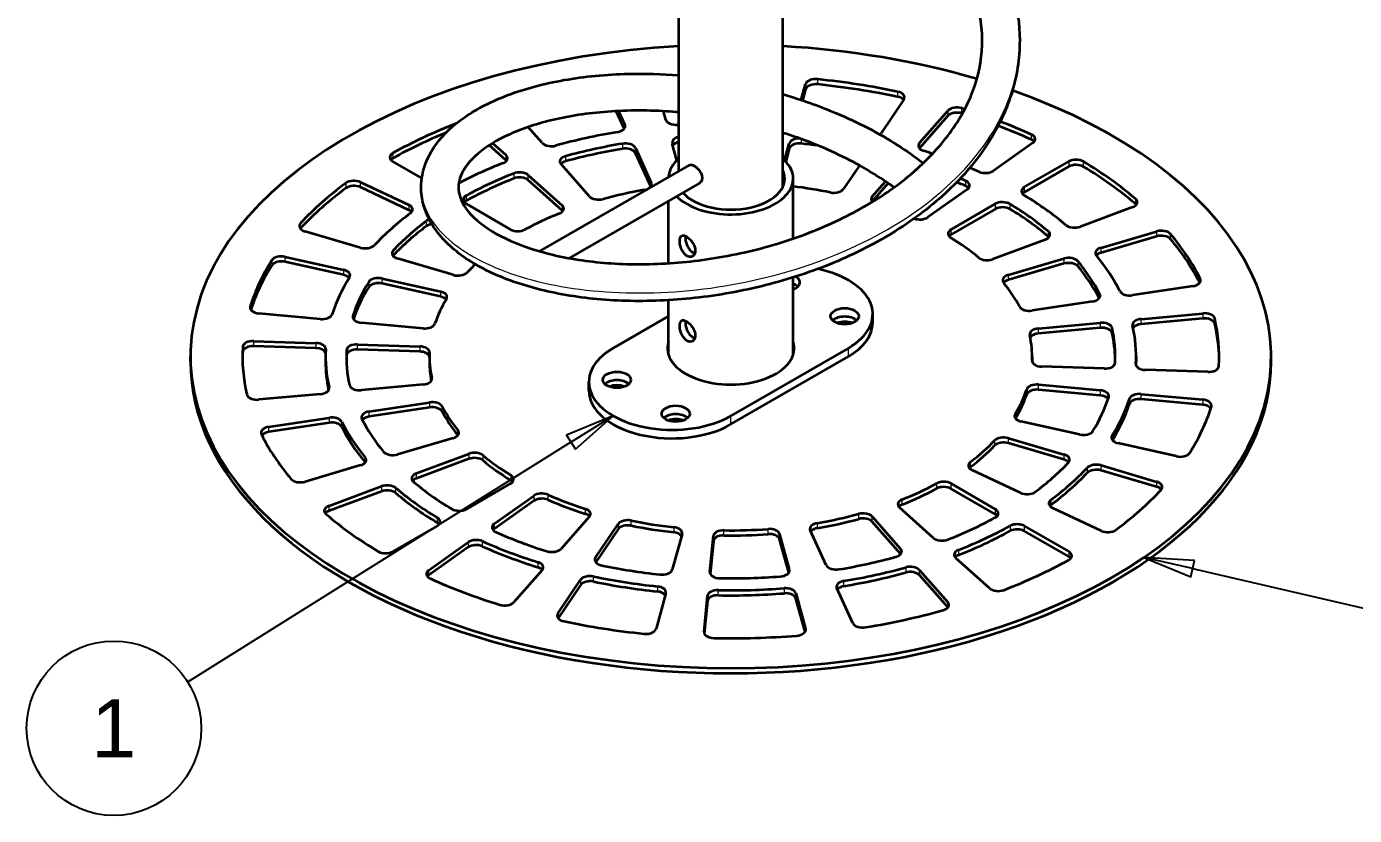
# Model space of a CAD drawing. Header units: millimetres. Extents: x 80 to 3325, y 76 to 2344.
# Drawn here: x 2206 to 2844, y 625 to 1005 of the extents above; entities that cross this region are included whole.
import ezdxf

# ---------------------------------------------------------------- set-up
doc = ezdxf.new("R2010")
doc.units = ezdxf.units.MM
doc.header["$LTSCALE"] = 8
doc.layers.add('AM_0', color=7, linetype='Continuous', lineweight=35)
doc.layers.add('AM_5', color=3, linetype='Continuous', lineweight=25, true_color=0x00ff00)
doc.layers.add('AM_TANG', color=171, linetype='Continuous', lineweight=18, true_color=0x8080ff)
doc.styles.add('WEC-3_5', font='arial.ttf')

# ---------------------------------------------------------------- blocks, each defined once
blk = doc.blocks.new('Positionsnummer2')
at = {"layer": 'AM_5', "linetype": 'Continuous', "lineweight": 25}
for p, q in [((345.825, 92.995), (342.902, 93.67)), ((345.937, 93.482), (342.902, 93.67)), ((342.902, 93.67), (345.712, 92.507)), ((345.712, 92.507), (345.937, 93.482)), ((345.825, 92.995), (364.385, 88.704))]:
    blk.add_line(p, q, dxfattribs=at)
at = {"layer": 'AM_5', "linetype": 'Continuous', "lineweight": 25, "flags": 128}
blk.add_lwpolyline([(345.937, 93.482), (342.902, 93.67), (345.712, 92.507), (345.937, 93.482)], dxfattribs=at)
at = {"layer": 'AM_5'}
blk.add_circle((369.484, 87.526), 5.25, dxfattribs=at)
blk.add_solid([(345.937, 93.482), (342.902, 93.67), (345.712, 92.507), (345.937, 93.482)], dxfattribs=at)
at = {"layer": 'AM_5', "color": 7, "insert": (369.484, 87.555), "char_height": 3.5, "attachment_point": 5, "style": 'WEC-3_5'}
blk.add_mtext('3', dxfattribs=at)
blk = doc.blocks.new('Positionsnummer3')
at = {"layer": 'AM_5', "linetype": 'Continuous', "lineweight": 25}
for p, q in [((310.978, 102.189), (308.17, 101.021)), ((308.435, 100.597), (310.978, 102.189)), ((308.701, 100.174), (310.978, 102.189)), ((308.17, 101.021), (308.701, 100.174)), ((308.435, 100.597), (285.379, 86.164))]:
    blk.add_line(p, q, dxfattribs=at)
at = {"layer": 'AM_5', "linetype": 'Continuous', "lineweight": 25, "flags": 128}
blk.add_lwpolyline([(308.701, 100.174), (310.978, 102.189), (308.17, 101.021), (308.701, 100.174)], dxfattribs=at)
at = {"layer": 'AM_5'}
blk.add_circle((280.94, 83.385), 5.25, dxfattribs=at)
blk.add_solid([(308.701, 100.174), (310.978, 102.189), (308.17, 101.021), (308.701, 100.174)], dxfattribs=at)
at = {"layer": 'AM_5', "color": 7, "insert": (280.94, 83.385), "char_height": 3.5, "attachment_point": 5, "style": 'WEC-3_5'}
blk.add_mtext('1', dxfattribs=at)

msp = doc.modelspace()

# ---------------------------------------------------------------- linework, layer by layer
at = {"layer": 'AM_0'}
for p, q in [((2569.3936, 927.7004), (2569.3936, 1024.0831)), ((2519.3936, 935.4107), (2519.3936, 1014.9682)), ((2578.2848, 969.6331), (2580.3651, 977.2161)), ((2580.3651, 974.7666), (2578.9003, 969.4273)), ((2627.5989, 969.8545), (2616.7405, 953.7033)), ((2493.1128, 955.8086), (2489.2634, 964.2283)), ((2490.3579, 964.2838), (2493.3667, 957.7027)), ((2513.1165, 960.1042), (2511.9878, 964.2188)), ((2635.1634, 948.9438), (2648.7868, 964.3807)), ((2648.7868, 961.9312), (2635.1634, 946.4943)), ((2453.6239, 948.9438), (2446.8814, 956.5839)), ((2436.1261, 940.6868), (2428.1895, 947.8007)), ((2429.7975, 948.8089), (2436.1261, 943.1363)), ((2498.4728, 946.5342), (2506.1327, 929.7795)), ((2518.4805, 940.5511), (2516.2463, 948.6954)), ((2570.3068, 940.5511), (2572.541, 948.6954)), ((2572.541, 946.2459), (2570.8305, 940.0108)), ((2689.7686, 948.9523), (2670.797, 935.5289)), ((2395.7107, 931.9336), (2381.7975, 939.9663)), ((2505.8788, 927.8854), (2498.4728, 944.0847)), ((2685.7708, 927.7156), (2706.9898, 939.9663)), ((2446.96, 933.4254), (2463.2127, 918.8574)), ((2524.3936, 938.2975), (2452.4155, 896.7409)), ((2476.3329, 923.212), (2462.7069, 938.6518)), ((2606.2671, 938.1246), (2598.6406, 926.7807)), ((2706.9898, 937.5168), (2685.7708, 925.2661)), ((2366.2333, 930.0237), (2389.4834, 919.0705)), ((2389.4834, 916.621), (2366.2333, 927.5742)), ((2463.2127, 916.4079), (2446.96, 930.9759)), ((2529.3936, 929.6372), (2466.6791, 893.429)), ((2574.3936, 902.8777), (2574.3936, 931.8236)), ((2612.4544, 923.212), (2618.818, 930.4227)), ((2620.1654, 929.5), (2612.4544, 920.7625)), ((2658.1484, 926.5792), (2639.1731, 913.1532)), ((2514.3936, 890.9876), (2514.3936, 920.977)), ((2438.3866, 907.2946), (2417.1635, 919.5477)), ((2650.4007, 907.2946), (2671.6237, 919.5477)), ((2671.6237, 917.0983), (2650.4007, 904.8451)), ((2737.7081, 917.9815), (2712.4803, 908.5997)), ((2366.248, 898.4973), (2339.5106, 906.3628)), ((2695.6606, 902.3448), (2670.428, 892.9612)), ((2722.5392, 898.4973), (2749.2767, 906.3628)), ((2749.2767, 903.9133), (2722.5392, 896.0478)), ((2330.0297, 894.13), (2358.0045, 887.8609)), ((2358.0045, 885.4114), (2330.0297, 891.6805)), ((2410.8169, 885.3863), (2384.0744, 893.2533)), ((2677.9703, 885.3863), (2704.7129, 893.2533)), ((2704.7129, 890.8038), (2677.9703, 882.9368)), ((2376.6557, 883.6812), (2404.6358, 877.4109)), ((2574.3936, 846.9985), (2574.3936, 884.1762)), ((2404.6358, 874.9614), (2376.6557, 881.2317)), ((2766.7245, 879.9735), (2737.7101, 875.5518)), ((2514.3936, 846.9985), (2514.3936, 873.2077)), ((2718.3657, 872.6038), (2689.3457, 868.1814)), ((2346.9177, 864.1493), (2317.279, 866.8595)), ((2487.8251, 850.1739), (2514.3936, 865.5133)), ((2612.6779, 862.4213), (2612.6779, 866.5038)), ((2741.8696, 864.1493), (2771.5083, 866.8595)), ((2771.5083, 864.41), (2741.8696, 861.6998)), ((2396.3227, 859.6315), (2366.6783, 862.3423)), ((2692.4646, 859.6315), (2722.1089, 862.3423)), ((2722.1089, 859.8928), (2692.4646, 857.182)), ((2314.8096, 853.5339), (2344.7706, 852.5627)), ((2344.7706, 850.1132), (2314.8096, 851.0844)), ((2364.7461, 851.9151), (2394.7128, 850.9437)), ((2600.9622, 850.1739), (2544.3936, 817.514)), ((2284.3936, 843.6419), (2284.3936, 846.0914)), ((2349.3936, 846.0914), (2349.3936, 843.6419)), ((2394.7128, 848.4942), (2364.7461, 849.4656)), ((2399.3936, 846.0914), (2399.3936, 843.6419)), ((2544.3936, 813.4315), (2600.9622, 846.0914)), ((2689.3936, 846.0914), (2689.3936, 843.7624)), ((2739.3936, 846.0914), (2739.3936, 843.6419)), ((2804.3936, 843.6419), (2804.3936, 846.0914)), ((2724.0412, 840.2677), (2694.0745, 841.2391)), ((2773.9777, 838.6489), (2744.0167, 839.6201)), ((2396.3227, 832.5513), (2366.6783, 829.8405)), ((2476.1094, 829.7615), (2476.1094, 833.844)), ((2692.4646, 832.5513), (2722.1089, 829.8405)), ((2346.9177, 828.0336), (2317.279, 825.3233)), ((2722.1089, 827.391), (2692.4646, 830.1018)), ((2741.8696, 828.0336), (2771.5083, 825.3233)), ((2771.5083, 822.8738), (2741.8696, 825.5841)), ((2370.4216, 819.579), (2399.4416, 824.0015)), ((2399.4416, 821.552), (2370.4216, 817.1295)), ((2322.0628, 812.2093), (2351.0772, 816.631)), ((2351.0772, 814.1815), (2322.0628, 809.7599)), ((2712.1316, 808.5016), (2684.1515, 814.7719)), ((2410.8169, 806.7965), (2384.0744, 798.9295)), ((2677.9703, 806.7965), (2704.7129, 798.9295)), ((2393.1267, 789.8381), (2418.3593, 799.2216)), ((2704.7129, 796.4801), (2677.9703, 804.347)), ((2758.7575, 798.0528), (2730.7828, 804.3219)), ((2366.248, 793.6855), (2339.5106, 785.82)), ((2418.3593, 796.7721), (2393.1267, 787.3886)), ((2722.5392, 793.6855), (2749.2767, 785.82)), ((2683.8026, 780.4151), (2660.5481, 791.3704)), ((2749.2767, 783.3705), (2722.5392, 791.236)), ((2351.0792, 774.2014), (2376.307, 783.5831)), ((2376.307, 781.1336), (2351.0792, 771.7519)), ((2438.3866, 784.8882), (2417.1635, 772.6351)), ((2650.4007, 784.8882), (2671.6237, 772.6351)), ((2671.6237, 770.1856), (2650.4007, 782.4387)), ((2430.6389, 765.6036), (2449.6141, 779.0296)), ((2449.6141, 776.5801), (2430.6389, 763.1541)), ((2641.8273, 758.7574), (2625.5746, 773.3255)), ((2476.3329, 768.9709), (2462.7069, 753.531)), ((2612.4544, 768.9709), (2626.0804, 753.531)), ((2722.554, 762.1591), (2699.3039, 773.1124)), ((2403.0165, 764.4673), (2381.7975, 752.2165)), ((2479.2862, 749.2479), (2490.1467, 765.4022)), ((2490.1467, 762.9527), (2479.413, 746.9869)), ((2520.9415, 760.6026), (2516.2463, 743.4874)), ((2567.8458, 760.6026), (2572.541, 743.4874)), ((2590.3145, 745.6486), (2582.6545, 762.4033)), ((2626.0804, 751.0815), (2612.4544, 766.5214)), ((2685.7708, 764.4673), (2706.9898, 752.2165)), ((2706.9898, 749.767), (2685.7708, 762.0178)), ((2399.0186, 743.2305), (2417.9902, 756.654)), ((2417.9902, 754.2045), (2399.0186, 740.781)), ((2534.3067, 742.3718), (2535.9893, 759.6731)), ((2535.9893, 757.2236), (2534.4587, 741.4858)), ((2572.2749, 742.008), (2567.8458, 758.1531)), ((2668.9109, 734.4813), (2652.6612, 749.0465)), ((2453.6239, 743.239), (2440.0005, 727.8021)), ((2635.1634, 743.239), (2648.7868, 727.8021)), ((2461.1884, 722.3284), (2472.0468, 738.4796)), ((2472.0468, 736.0301), (2461.3151, 720.0674)), ((2648.7868, 725.3526), (2635.1634, 740.7895)), ((2513.1165, 732.0786), (2508.4222, 714.9667)), ((2531.5028, 713.541), (2533.1851, 730.839)), ((2575.6708, 732.0786), (2580.3651, 714.9667)), ((2580.0989, 713.4873), (2575.6708, 729.6291)), ((2603.0791, 717.7286), (2595.4206, 734.4801)), ((2533.1851, 728.3895), (2531.6549, 712.6549))]:
    msp.add_line(p, q, dxfattribs=at)
for centre, major_axis, start_param, end_param in [((2544.3936, 846.0914), (260, 0), 1.66709896, 7.30571068), ((2544.3936, 846.0914), (260, 0), 1.09800522, 1.47449369), ((2585.3035, 976.7645), (-5, 0), 4.5335685, 6.12610567), ((2544.3936, 846.0914), (235, 0), 1.2222882, 1.39197585), ((2585.3035, 974.315), (-5, 0), 4.5335685, 6.12610567), ((2544.3936, 843.6419), (-235, 0), 4.36388085, 4.5335685), ((2622.9377, 970.899), (5, 0), 5.91293634, 7.50547351), ((2622.9377, 968.4495), (5, 0), 0.43495779, 1.2222882), ((2653.2418, 963.0702), (-5, 0), 4.21940924, 5.81194641), ((2544.3936, 846.0914), (235, 0), 1.0713043, 1.07781659), ((2518.055, 960.5558), (-5, 0), 0.15707963, 1.70287335), ((2653.2418, 960.6207), (5, 0), 1.07781659, 2.67035376), ((2544.3936, 843.6419), (-235, 0), 4.21837771, 4.21940924), ((2544.3936, 846.0914), (235, 0), 0.90812893, 0.9863078), ((2544.3936, 846.0914), (235, 0), 2.16773237, 2.33445365), ((2544.3936, 843.6419), (-235, 0), 5.33492412, 5.4760463), ((2544.3936, 846.0914), (-195, 0), 4.99546114, 5.15862527), ((2488.5323, 956.966), (5, 0), 4.99546114, 6.54125487), ((2544.3936, 846.0914), (-195, 0), 4.84094794, 4.84446601), ((2612.0793, 954.7478), (5, 0), 5.64550169, 5.91293634), ((2544.3936, 843.6419), (-235, 0), 4.04972159, 4.13319366), ((2685.8947, 950.7774), (5, 0), 5.59877707, 7.19131424), ((2458.079, 950.2544), (5, 0), 3.61283155, 5.15862527), ((2544.3936, 846.0914), (185, 0), 1.85664724, 2.01425387), ((2544.3936, 843.6419), (-185, 0), 4.99823989, 5.15584653), ((2493.6383, 945.7975), (5, 0), 0.25806956, 1.85664724), ((2493.6383, 943.348), (5, 0), 0.25806956, 1.85664724), ((2521.1847, 949.147), (-5, 0), 5.07875042, 6.44026494), ((2521.1847, 946.6975), (-5, 0), 5.07875042, 5.91914258), ((2577.4794, 948.2438), (-5, 0), 4.72617249, 6.12610567), ((2577.4794, 945.7943), (-5, 0), 4.527528, 6.12610567), ((2544.3936, 843.6419), (-185, 0), 4.48332124, 4.527528), ((2639.6184, 947.6333), (-5, 0), 5.81194641, 7.35774013), ((2639.6184, 945.1838), (5, 0), 2.67035376, 2.70344362), ((2685.8947, 948.3279), (5, 0), 0.43814903, 0.90812893), ((2385.333, 942.0076), (-5, 0), 5.4760463, 7.06858347), ((2385.333, 939.5581), (5, 0), 2.33445365, 2.70344362), ((2431.9226, 941.5731), (5, 0), 5.30962041, 6.85541413), ((2431.9226, 939.1236), (5, 0), 0.43814903, 0.57222882), ((2467.1619, 939.9624), (-5, 0), 5.15584653, 6.75442421), ((2467.1619, 937.5129), (5, 0), 2.01425387, 2.70344362), ((2544.3936, 931.8236), (-30, 0), 5.69749976, 6.24188053), ((2544.3936, 931.8236), (30, 0), 3.65951512, 6.86887085), ((2544.3936, 846.0914), (-195, 0), 4.19129065, 4.21614748), ((2710.5253, 937.9251), (-5, 0), 3.90524997, 5.49778714), ((2544.3936, 846.0914), (235, 0), 0.59396967, 0.76365732), ((2544.3936, 846.0914), (-195, 0), 5.30962041, 5.44804667), ((2544.3936, 846.0914), (185, 0), 2.1708065, 2.32841314), ((2442.7565, 931.8622), (-5, 0), 3.71382148, 5.31239916), ((2544.3936, 931.8236), (-26, 0), 6.00493848, 6.05470699), ((2544.3936, 931.8236), (26, 0), 3.61709551, 6.56143213), ((2634.8622, 929.6156), (4.5, 7.7942), 0.98083441, 1.10688809), ((2634.8622, 929.6156), (-4.5, -7.7942), 4.12242707, 4.24848074), ((2544.3936, 846.0914), (-195, 0), 4.05298335, 4.08150277), ((2666.9231, 937.3539), (5, 0), 4.05298335, 5.59877707), ((2710.5253, 935.4756), (5, 0), 0.76365732, 2.35619449), ((2544.3936, 843.6419), (-235, 0), 3.73556232, 3.90524997), ((2544.3936, 846.0914), (235, 0), 2.47892526, 2.64861291), ((2544.3936, 843.6419), (-235, 0), 5.62051791, 5.79020557), ((2363.0722, 927.7871), (-5, 0), 4.02798074, 5.62051791), ((2363.0722, 925.3376), (5, 0), 0.88638809, 2.47892526), ((2544.3936, 843.6419), (-185, 0), 5.31239916, 5.47000579), ((2442.7565, 929.4127), (5, 0), 0.57222882, 2.1708065), ((2501.2983, 929.0428), (5, 0), 5.00379805, 5.4588127), ((2501.2983, 929.0428), (5, 0), 5.53676158, 6.54125487), ((2544.3936, 846.0914), (-145, 0), 4.37547952, 4.50398717), ((2593.9794, 927.8252), (5, 0), 4.37547952, 5.91293634), ((2544.3936, 843.6419), (-185, 0), 4.05576209, 4.08407614), ((2544.3936, 846.0914), (185, 0), 0.91416944, 0.93132721), ((2654.2744, 928.4043), (5, 0), 5.59877707, 7.19735475), ((2654.2744, 925.9548), (5, 0), 0.43814903, 0.91416944), ((2689.3063, 925.6743), (-5, 0), 5.49778714, 7.04358087), ((2420.6991, 921.589), (-5, 0), 5.47000579, 7.06858347), ((2420.6991, 919.1395), (5, 0), 2.32841314, 2.70344362), ((2480.7879, 924.5225), (5, 0), 3.61283155, 5.15028837), ((2544.3936, 846.0914), (-145, 0), 5.00379805, 5.15028837), ((2616.9094, 921.9014), (-5, 0), 5.81194641, 6.76493125), ((2616.9094, 919.4519), (5, 0), 2.67035376, 2.70344362), ((2675.1593, 917.5065), (-5, 0), 3.89920947, 5.49778714), ((2689.3063, 923.2248), (5, 0), 2.35619449, 2.70344362), ((2544.3936, 846.0914), (-195, 0), 3.73882408, 3.90198821), ((2735.0005, 920.4083), (5, 0), 5.2846178, 6.87715497), ((2544.3936, 846.0914), (-195, 0), 5.62377967, 5.7869438), ((2386.3223, 916.8338), (5, 0), 5.62377967, 7.1695734), ((2386.3223, 914.3843), (5, 0), 0.43814903, 0.88638809), ((2544.3936, 846.0914), (-145, 0), 5.31795731, 5.46444763), ((2459.0092, 917.2942), (5, 0), 5.31795731, 6.85541413), ((2459.0092, 914.8447), (5, 0), 0.43814903, 0.57222882), ((2675.1593, 915.057), (5, 0), 0.75761681, 2.35619449), ((2544.3936, 846.0914), (185, 0), 0.60001018, 0.75761681), ((2544.3936, 843.6419), (-185, 0), 3.74160283, 3.89920947), ((2735.0005, 917.9588), (5, 0), 0.43814903, 0.59396967), ((2341.7805, 908.9349), (-5, 0), 5.79020557, 7.38274274), ((2341.7805, 906.4854), (5, 0), 2.64861291, 2.70344362), ((2544.3936, 846.0914), (185, 0), 2.48496577, 2.6425724), ((2544.3936, 843.6419), (-185, 0), 5.62655842, 5.78416506), ((2401.8236, 909.5311), (-5, 0), 5.23500265, 5.62655842), ((2401.8236, 907.0816), (5, 0), 1.83115645, 2.48496577), ((2635.2992, 914.9782), (5, 0), 4.14985839, 5.59877707), ((2709.7728, 911.0266), (5, 0), 3.73882408, 5.2846178), ((2441.9221, 909.3359), (5, 0), 3.92699082, 5.46444763), ((2653.9362, 905.2534), (-5, 0), 5.49778714, 7.03524396), ((2653.9362, 902.8039), (5, 0), 2.35619449, 2.70344362), ((2544.3936, 846.0914), (-145, 0), 3.74716099, 3.89365131), ((2692.953, 904.7717), (5, 0), 5.2846178, 6.88319548), ((2692.953, 902.3222), (5, 0), 0.43814903, 0.60001018), ((2751.5467, 903.7907), (-5, 0), 3.59109071, 5.18362788), ((2751.5467, 901.3412), (5, 0), 0.44949805, 2.04203522), ((2544.3936, 846.0914), (235, 0), 0.2798104, 0.44949805), ((2544.3936, 843.6419), (235, 0), 0.28346799, 0.44949805), ((2368.518, 901.0694), (5, 0), 4.24115008, 5.7869438), ((2386.3443, 895.8254), (-5, 0), 5.78416506, 7.38274274), ((2386.3443, 893.3759), (5, 0), 2.6425724, 2.70344362), ((2724.8092, 895.9252), (-5, 0), 5.18362788, 6.7294216), ((2724.8092, 893.4757), (5, 0), 2.04203522, 2.70344362), ((2544.3936, 846.0914), (195, 0), 0.28307216, 0.44623629), ((2544.3936, 846.0914), (-235, 0), 5.93467718, 6.10436483), ((2544.3936, 843.6419), (-235, 0), 5.93467718, 6.09787258), ((2328.2205, 891.4389), (-5, 0), 4.34214001, 5.93467718), ((2328.2205, 888.9894), (-5, 0), 4.34214001, 5.93467718), ((2544.3936, 846.0914), (-145, 0), 5.72423306, 5.7786069), ((2572.6779, 866.5038), (40, 0), 5.49778714, 7.50854196), ((2667.7204, 895.3881), (5, 0), 3.74716099, 5.2846178), ((2706.9829, 890.6812), (-5, 0), 3.5850502, 5.18362788), ((2706.9829, 888.2317), (5, 0), 0.44345755, 2.04203522), ((2544.3936, 846.0914), (185, 0), 0.28585091, 0.44345755), ((2544.3936, 843.6419), (185, 0), 0.29029978, 0.44345755), ((2544.3936, 846.0914), (-195, 0), 5.93793894, 6.10110307), ((2356.1952, 885.1698), (5, 0), 5.93793894, 7.48373266), ((2356.1952, 882.7203), (5, 0), 0.4318464, 1.20054735), ((2544.3936, 846.0914), (-185, 0), 5.94071769, 6.09832432), ((2374.8464, 880.9901), (-5, 0), 4.34214001, 5.94071769), ((2413.0869, 887.9584), (5, 0), 4.24115008, 5.7786069), ((2570.9101, 881.8131), (6.75, 0), 5.25464938, 7.07235175), ((2680.2403, 882.8142), (-5, 0), 5.18362788, 6.7210847), ((2680.2403, 880.3647), (5, 0), 2.04203522, 2.70344366), ((2765.4484, 882.7646), (5, 0), 4.97045854, 6.56299571), ((2544.3936, 843.6419), (-185, 0), 5.94071769, 6.09032639), ((2374.8464, 878.5406), (-5, 0), 4.34214001, 5.94071769), ((2402.8265, 874.7198), (5, 0), 5.94627584, 7.48373266), ((2570.9101, 877.7307), (-6.75, 0), 3.69287825, 4.17012858), ((2570.9101, 877.7307), (6.75, 0), 0.5512856, 1.02853593), ((2570.9101, 875.2812), (-6.75, 0), 4.13529646, 4.17012858), ((2544.3936, 846.0914), (145, 0), 0.29140907, 0.43789939), ((2717.0896, 875.395), (5, 0), 4.97045854, 6.56903622), ((2736.434, 878.343), (-5, 0), 0.28307216, 1.82886589), ((2318.0612, 869.7107), (-5, 0), 6.10436483, 7.696902), ((2544.3936, 846.0914), (-145, 0), 5.94627584, 6.09276617), ((2402.8265, 872.2703), (5, 0), 0.4305223, 1.20054735), ((2688.0696, 870.9725), (-5, 0), 0.29140907, 1.82886589), ((2347.6999, 867.0005), (5, 0), 4.55530935, 6.10110307), ((2367.4605, 865.1935), (-5, 0), 6.09832432, 7.696902), ((2599.1944, 861.4007), (-6.75, 0), 3.69287825, 5.73189971), ((2599.1944, 861.4007), (6.75, 0), 0.5512856, 2.59030706), ((2599.1944, 858.9512), (-6.75, 0), 4.13529646, 5.2894815), ((2742.6517, 861.2981), (-5, 0), 4.86946861, 6.41526233), ((2772.2904, 864.0083), (5, 0), 0.13533879, 1.72787596), ((2772.2904, 861.5588), (5, 0), 0.13533879, 1.72787596), ((2544.3936, 846.0914), (235, 0), 6.24883644, 6.4185241), ((2397.1049, 862.4827), (5, 0), 4.55530935, 6.09276617), ((2572.6779, 862.4213), (40, 0), 5.49778714, 6.28318531), ((2693.2467, 856.7803), (-5, 0), 4.86946861, 6.40692543), ((2544.3936, 846.0914), (145, 0), 6.26043511, 6.40692543), ((2693.2467, 854.3308), (-5, 0), 4.86946861, 5.95146702), ((2722.8911, 859.4911), (5, 0), 0.12929828, 1.72787596), ((2722.8911, 857.0416), (5, 0), 0.12929828, 1.72787596), ((2544.3936, 846.0914), (185, 0), 6.25487695, 6.41248359), ((2544.3936, 843.6419), (185, 0), 0.01146685, 0.12929828), ((2544.3936, 846.0914), (195, 0), 6.25209821, 6.41526233), ((2742.6517, 858.8486), (-5, 0), 4.86946861, 5.94216149), ((2544.3936, 843.6419), (235, 0), 0.00902702, 0.13533879), ((2544.3936, 846.0914), (-235, 0), 6.24883644, 6.4185241), ((2314.5293, 850.6517), (-5, 0), 4.65629927, 6.24883644), ((2314.5293, 848.2022), (-5, 0), 4.65629927, 6.24883644), ((2344.4903, 849.6805), (5, 0), 6.25209821, 7.79789193), ((2344.4903, 847.231), (5, 0), 0.17449061, 1.51470662), ((2364.4658, 849.0329), (-5, 0), 4.65629927, 6.25487695), ((2394.4325, 848.0615), (5, 0), 6.26043511, 7.79789193), ((2516.1094, 833.844), (-40, 0), 5.49778714, 8.6393798), ((2544.3936, 850.1739), (30.5, 0), 2.96027288, 6.46450508), ((2544.3936, 843.6419), (260, 0), 3.14159265, 6.28318531), ((2544.3936, 843.6419), (-235, 0), 6.24883644, 6.27415829), ((2544.3936, 846.0914), (-195, 0), 6.25209821, 6.41526233), ((2544.3936, 843.6419), (-195, 0), 0, 0.12219253), ((2544.3936, 846.0914), (-185, 0), 6.25487695, 6.41248359), ((2544.3936, 843.6419), (-185, 0), 6.25487695, 6.27171846), ((2364.4658, 846.5834), (-5, 0), 4.65629927, 6.25487695), ((2394.4325, 845.612), (5, 0), 0.12468603, 1.51470662), ((2544.3936, 846.0914), (-145, 0), 6.26043511, 6.40692543), ((2544.3936, 843.6419), (-145, 0), 0, 0.10987188), ((2544.3936, 846.0914), (-30.5, 0), 6.10186553, 6.16700497), ((2544.3936, 846.0914), (30.5, 0), 0.11618033, 0.18131977), ((2694.3548, 844.1214), (-5, 0), 6.26043511, 7.79789193), ((2544.3936, 843.6419), (195, 0), 6.2686114, 6.28318531), ((2724.3215, 843.1499), (5, 0), 4.65629927, 6.25487695), ((2744.297, 842.5024), (-5, 0), 6.25209821, 7.79789193), ((2774.258, 841.5311), (5, 0), 4.65629927, 6.24883644), ((2346.1355, 830.8848), (5, 0), 4.86946861, 6.41526233), ((2365.8962, 832.6917), (-5, 0), 0.12929828, 1.72787596), ((2395.5405, 835.4025), (5, 0), 4.86946861, 6.40692543), ((2489.5929, 830.7821), (-6.75, 0), 3.69287825, 5.73189971), ((2489.5929, 830.7821), (6.75, 0), 0.5512856, 2.59030706), ((2489.5929, 828.3326), (-6.75, 0), 4.13529646, 5.2894815), ((2691.6824, 829.7001), (-5, 0), 4.55530935, 6.09276617), ((2316.4968, 828.1745), (-5, 0), 0.13533879, 1.72787596), ((2400.7176, 821.2103), (5, 0), 0.29140907, 1.82886589), ((2516.1094, 829.7615), (-40, 0), 0, 2.35619449), ((2544.3936, 846.0914), (145, 0), 5.94627584, 6.09276617), ((2544.3936, 843.6419), (145, 0), 5.94994949, 6.09276617), ((2691.6824, 827.2506), (-5, 0), 4.55530935, 6.09276617), ((2544.3936, 846.0914), (185, 0), 5.94071769, 6.09832432), ((2721.3268, 826.9893), (5, 0), 6.09832432, 7.696902), ((2721.3268, 824.5398), (5, 0), 0.38338025, 1.41371669), ((2544.3936, 846.0914), (195, 0), 5.93793894, 6.10110307), ((2741.0874, 825.1824), (-5, 0), 4.55530935, 6.10110307), ((2741.0874, 822.7329), (-5, 0), 4.55530935, 6.10110307), ((2770.7261, 822.4721), (5, 0), 6.10436483, 7.696902), ((2371.6977, 816.7878), (-5, 0), 4.97045854, 6.56903622), ((2400.7176, 818.7608), (5, 0), 0.29140907, 1.82886589), ((2544.3936, 846.0914), (-145, 0), 0.29140907, 0.43789939), ((2544.3936, 843.6419), (-145, 0), 0.29140907, 0.43789078), ((2517.8771, 814.4522), (-6.75, 0), 3.69287825, 5.73189971), ((2517.8771, 814.4522), (6.75, 0), 0.5512856, 2.59030706), ((2685.9608, 817.463), (-5, 0), 5.94627584, 7.48373266), ((2544.3936, 843.6419), (195, 0), 5.9404325, 6.10110307), ((2544.3936, 846.0914), (235, 0), 5.93467718, 6.10436483), ((2770.7261, 820.0226), (5, 0), 0.37961966, 1.41371669), ((2323.3388, 809.4182), (-5, 0), 4.97045854, 6.56299571), ((2352.3533, 813.8398), (5, 0), 0.28307216, 1.82886589), ((2352.3533, 811.3903), (5, 0), 0.28307216, 1.82886589), ((2544.3936, 846.0914), (-195, 0), 0.28307216, 0.44623629), ((2544.3936, 843.6419), (-195, 0), 0.28307216, 0.44623629), ((2544.3936, 846.0914), (-185, 0), 0.28585091, 0.44345755), ((2371.6977, 814.3383), (5, 0), 1.82886589, 2.72053141), ((2517.8771, 812.0027), (-6.75, 0), 4.13529646, 5.2894815), ((2544.3936, 846.0914), (-235, 0), 0.2798104, 0.44949805), ((2323.3388, 806.9687), (5, 0), 1.82886589, 2.72218344), ((2408.547, 809.3686), (5, 0), 5.18362788, 6.7210847), ((2544.3936, 846.0914), (145, 0), 5.63211658, 5.7786069), ((2675.7004, 804.2244), (-5, 0), 4.24115008, 5.7786069), ((2713.9408, 811.1928), (5, 0), 4.34214001, 5.94071769), ((2732.5921, 807.0131), (-5, 0), 5.93793894, 7.48373266), ((2381.8044, 801.5017), (5, 0), 3.5850502, 5.18362788), ((2421.0668, 796.7947), (-5, 0), 3.74716099, 5.2846178), ((2544.3936, 843.6419), (-145, 0), 2.49052393, 2.63701425), ((2675.7004, 801.7749), (5, 0), 1.09955743, 2.63701425), ((2702.443, 796.3574), (5, 0), 5.78416506, 7.38274274), ((2760.5668, 800.744), (5, 0), 4.34214001, 5.93467718), ((2363.9781, 796.2576), (5, 0), 5.18362788, 6.7294216), ((2363.9781, 793.8081), (5, 0), 0.43814903, 0.44623629), ((2421.0668, 794.3452), (5, 0), 0.60556833, 2.14302515), ((2544.3936, 846.0914), (145, 0), 3.74716099, 3.89365131), ((2544.3936, 843.6419), (-145, 0), 0.60556833, 0.75205865), ((2663.7091, 793.6071), (-5, 0), 5.63211658, 7.1695734), ((2663.7091, 791.1576), (5, 0), 2.49052393, 2.70344362), ((2544.3936, 846.0914), (-185, 0), 2.48496577, 2.6425724), ((2544.3936, 846.0914), (195, 0), 5.62377967, 5.7869438), ((2702.443, 793.9079), (5, 0), 0.43814903, 1.09955743), ((2720.2693, 791.1134), (-5, 0), 4.24115008, 5.7869438), ((2337.2406, 788.3921), (5, 0), 3.59109071, 5.18362788), ((2395.8343, 787.4112), (-5, 0), 5.2846178, 6.88319548), ((2395.8343, 784.9617), (5, 0), 2.14302515, 2.70344362), ((2434.851, 786.9294), (5, 0), 5.49778714, 7.03524396), ((2434.851, 784.48), (5, 0), 0.43814903, 0.75205865), ((2646.8652, 782.847), (-5, 0), 3.92699082, 5.46444763), ((2544.3936, 843.6419), (-195, 0), 2.48218702, 2.64535115), ((2720.2693, 788.6639), (5, 0), 1.09955743, 2.64535115), ((2379.0145, 781.1562), (-5, 0), 3.73882408, 5.2846178), ((2379.0145, 778.7067), (5, 0), 0.59723143, 2.14302515), ((2544.3936, 846.0914), (195, 0), 3.73882408, 3.90198821), ((2544.3936, 843.6419), (-195, 0), 0.59723143, 0.76039556), ((2544.3936, 846.0914), (-185, 0), 0.60001018, 0.75761681), ((2453.4881, 777.2046), (-5, 0), 4.06132025, 5.59877707), ((2544.3936, 846.0914), (145, 0), 5.31795731, 5.46444763), ((2544.3936, 843.6419), (-145, 0), 2.17636466, 2.32285498), ((2646.8652, 780.3975), (5, 0), 0.78539816, 2.32285498), ((2686.9637, 782.6517), (5, 0), 4.02798074, 5.62655842), ((2544.3936, 846.0914), (-235, 0), 2.47892526, 2.64861291), ((2747.0068, 783.2479), (5, 0), 5.79020557, 7.38274274), ((2747.0068, 780.7984), (5, 0), 0.43814903, 1.09955743), ((2353.7868, 771.7745), (-5, 0), 5.2846178, 6.87715497), ((2453.4881, 774.7551), (5, 0), 0.9197276, 2.45718442), ((2544.3936, 846.0914), (145, 0), 4.06132025, 4.20781057), ((2544.3936, 843.6419), (-145, 0), 0.9197276, 1.06621792), ((2629.7781, 774.8886), (-5, 0), 5.31795731, 6.85541413), ((2629.7781, 772.4392), (5, 0), 2.17636466, 2.70344362), ((2702.4649, 775.349), (-5, 0), 5.62377967, 7.1695734), ((2702.4649, 772.8995), (5, 0), 2.48218702, 2.70344362), ((2353.7868, 769.325), (5, 0), 2.14302515, 2.70344362), ((2544.3936, 846.0914), (-235, 0), 0.59396967, 0.76365732), ((2399.481, 766.5085), (5, 0), 5.49778714, 7.04358087), ((2413.628, 774.6763), (5, 0), 3.89920947, 5.49778714), ((2471.8779, 770.2814), (5, 0), 5.81194641, 7.34940323), ((2471.8779, 767.8319), (5, 0), 0.43814903, 1.06621792), ((2494.8079, 764.3576), (-5, 0), 4.37547952, 5.91293634), ((2544.3936, 846.0914), (145, 0), 4.37547952, 4.52196984), ((2544.3936, 846.0914), (145, 0), 5.00379805, 5.15028837), ((2544.3936, 843.6419), (-145, 0), 1.86220539, 2.00869572), ((2607.9993, 767.6603), (-5, 0), 3.61283155, 5.15028837), ((2607.9993, 765.2108), (5, 0), 0.4712389, 2.00869572), ((2544.3936, 846.0914), (-185, 0), 2.1708065, 2.32841314), ((2668.0882, 770.5938), (5, 0), 5.47000579, 7.06858347), ((2668.0882, 768.1443), (5, 0), 0.43814903, 0.78539816), ((2399.481, 764.059), (5, 0), 0.43814903, 0.76039556), ((2434.5129, 763.7786), (-5, 0), 5.59877707, 7.19735475), ((2434.5129, 761.3291), (5, 0), 2.45718442, 2.70344362), ((2544.3936, 846.0914), (-185, 0), 0.91416944, 1.07177608), ((2494.8079, 761.9081), (-5, 0), 4.37547952, 5.91293634), ((2544.3936, 843.6419), (-145, 0), 1.23388686, 1.38037718), ((2516.0031, 761.0542), (5, 0), 6.12610567, 7.66356249), ((2516.0031, 758.6047), (5, 0), 0.36404273, 1.38037718), ((2540.9814, 759.5113), (-5, 0), 4.68963878, 6.2270956), ((2544.3936, 846.0914), (145, 0), 4.68963878, 4.8361291), ((2544.3936, 843.6419), (-145, 0), 1.54804613, 1.69453645), ((2562.9073, 760.151), (5, 0), 0.15707963, 1.69453645), ((2562.9073, 757.7015), (5, 0), 0.15707963, 1.69453645), ((2587.489, 763.14), (-5, 0), 5.00379805, 6.54125487), ((2587.489, 760.6905), (5, 0), 1.86220539, 2.72905315), ((2544.3936, 846.0914), (195, 0), 5.30962041, 5.47278454), ((2544.3936, 843.6419), (-195, 0), 2.16802776, 2.33119189), ((2682.2353, 762.426), (-5, 0), 3.92699082, 5.47278454), ((2682.2353, 759.9765), (5, 0), 0.78539816, 2.33119189), ((2725.7151, 764.3958), (5, 0), 4.02798074, 5.62051791), ((2421.8642, 754.8289), (-5, 0), 4.05298335, 5.59877707), ((2421.8642, 752.3794), (5, 0), 0.91139069, 2.45718442), ((2544.3936, 846.0914), (195, 0), 4.05298335, 4.21614748), ((2544.3936, 843.6419), (-195, 0), 0.91139069, 1.07455482), ((2540.9814, 757.0618), (-5, 0), 4.68963878, 6.2270956), ((2646.0308, 760.3206), (5, 0), 3.71382148, 5.31239916), ((2378.262, 754.2577), (5, 0), 3.90524997, 5.49778714), ((2458.2519, 754.8416), (5, 0), 4.21336873, 5.81194641), ((2483.9474, 748.2033), (-5, 0), 5.91293634, 7.51151401), ((2544.3936, 846.0914), (-185, 0), 1.85664724, 2.01425387), ((2621.6254, 752.2205), (5, 0), 5.15584653, 6.75442421), ((2621.6254, 749.771), (5, 0), 0.43814903, 0.4712389), ((2656.8647, 750.6097), (-5, 0), 5.30962041, 6.85541413), ((2656.8647, 748.1602), (5, 0), 2.16802776, 2.70344362), ((2544.3936, 846.0914), (-235, 0), 2.16476599, 2.33445365), ((2703.4542, 750.1753), (5, 0), 5.4760463, 7.06858347), ((2703.4542, 747.7258), (5, 0), 0.43814903, 0.78539816), ((2402.8926, 741.4054), (-5, 0), 5.59877707, 7.19131424), ((2449.1689, 744.5496), (5, 0), 5.81194641, 7.35774013), ((2449.1689, 742.1001), (5, 0), 0.43814903, 1.07455482), ((2544.3936, 846.0914), (-185, 0), 1.22832871, 1.38593534), ((2511.3079, 743.939), (5, 0), 4.527528, 6.12610567), ((2539.2988, 742.21), (-5, 0), 6.2270956, 7.82567328), ((2567.6025, 743.0358), (5, 0), 4.84168726, 6.44026494), ((2595.1489, 746.3853), (-5, 0), 0.25806956, 1.85664724), ((2544.3936, 846.0914), (195, 0), 4.99546114, 5.15862527), ((2544.3936, 843.6419), (-195, 0), 1.85386849, 2.01703262), ((2630.7083, 741.9284), (-5, 0), 3.61283155, 5.15862527), ((2630.7083, 739.4789), (5, 0), 0.4712389, 2.01703262), ((2402.8926, 738.956), (5, 0), 2.45718442, 2.70344362), ((2544.3936, 846.0914), (-235, 0), 0.90812893, 1.07781659), ((2476.7079, 737.435), (-5, 0), 4.36714261, 5.91293634), ((2476.7079, 734.9855), (-5, 0), 4.36714261, 5.91293634), ((2544.3936, 846.0914), (195, 0), 4.36714261, 4.53030674), ((2544.3936, 843.6419), (-195, 0), 1.22554996, 1.38871409), ((2508.1781, 732.5302), (5, 0), 6.12610567, 7.6718994), ((2544.3936, 846.0914), (-185, 0), 1.54248797, 1.70009461), ((2600.255, 735.2168), (-5, 0), 4.99546114, 6.54125487), ((2600.255, 732.7674), (5, 0), 1.85386849, 2.72905315), ((2508.1781, 730.0807), (5, 0), 0.36404273, 1.38871409), ((2538.1772, 730.6771), (-5, 0), 4.68130188, 6.2270956), ((2538.1772, 728.2277), (-5, 0), 4.68130188, 6.2270956), ((2544.3936, 846.0914), (195, 0), 4.68130188, 4.84446601), ((2544.3936, 843.6419), (-195, 0), 1.53970923, 1.70287335), ((2570.7323, 731.627), (5, 0), 0.15707963, 1.70287335), ((2570.7323, 729.1776), (5, 0), 0.15707963, 1.70287335), ((2673.1143, 736.0445), (5, 0), 3.71382148, 5.30635865), ((2435.5455, 729.1127), (5, 0), 4.21940924, 5.81194641), ((2465.8496, 721.2838), (-5, 0), 5.91293634, 7.50547351), ((2544.3936, 846.0914), (-235, 0), 1.85060673, 2.02029438), ((2644.3317, 726.4916), (5, 0), 5.16188704, 6.75442421), ((2644.3317, 724.0421), (5, 0), 0.43814903, 0.4712389), ((2544.3936, 846.0914), (-235, 0), 1.2222882, 1.39197585), ((2607.9135, 718.4654), (-5, 0), 0.25806956, 1.85060673), ((2503.4838, 715.4183), (5, 0), 4.5335685, 6.12610567), ((2536.495, 713.3792), (-5, 0), 6.2270956, 7.81963277), ((2544.3936, 846.0914), (-235, 0), 1.53644746, 1.70613512), ((2575.4266, 714.5151), (5, 0), 4.84772777, 6.44026494)]:
    msp.add_ellipse(centre, major_axis=major_axis, ratio=0.57735027, start_param=start_param, end_param=end_param, dxfattribs=at)
for centre in [(2599.1944, 865.4832), (2489.5929, 834.8646), (2517.8771, 818.5347)]:
    msp.add_ellipse(centre, major_axis=(6.75, 0), ratio=0.57735027, dxfattribs=at)
for points, knots in [([(2650.6218, 1068.9509), (2657.5479, 1062.1807), (2663.5663, 1054.8708), (2673.5273, 1039.2418), (2677.4304, 1030.7809), (2682.2322, 1014.3219), (2683.4028, 1006.2589), (2683.4028, 989.5962), (2682.0382, 980.8925), (2676.734, 964.0707), (2672.7644, 955.8388), (2662.5113, 940.2018), (2656.1351, 932.7013), (2641.4021, 918.8091), (2632.9272, 912.3376), (2614.4933, 900.7812), (2604.4072, 895.6249), (2583.3627, 886.8807), (2572.2662, 883.2328), (2549.8486, 877.5759), (2538.3798, 875.5249), (2515.8542, 873.0384), (2504.648, 872.583), (2483.2405, 873.187), (2472.8985, 874.2495), (2453.7336, 877.7332), (2444.7901, 880.1785), (2428.8323, 886.2586), (2421.7235, 889.9359), (2409.7881, 898.3696), (2404.8778, 903.199), (2397.9471, 913.7609), (2395.8446, 919.6019), (2395.4242, 926.1935), (2395.4028, 926.8636), (2395.4028, 929.5458), (2395.5967, 931.5601), (2396.9896, 938.8052), (2399.3416, 943.8756), (2406.2153, 953.207), (2410.8486, 957.5248), (2422.3177, 965.4579), (2429.3797, 969.0533), (2445.3919, 975.0787), (2454.4849, 977.5198), (2473.9336, 980.952), (2484.4102, 981.9715), (2503.09, 982.3915), (2511.1998, 982.162), (2519.3936, 981.5159)], [454.50255324, 454.50255324, 454.50255324, 454.50255324, 457.81666237, 457.81666237, 461.28127611, 461.28127611, 464.42579355, 464.42579355, 467.81714399, 467.81714399, 471.20627972, 471.20627972, 474.63437985, 474.63437985, 478.09928557, 478.09928557, 481.57641949, 481.57641949, 485.04888854, 485.04888854, 488.5125103, 488.5125103, 491.97019452, 491.97019452, 495.42826779, 495.42826779, 498.89580512, 498.89580512, 502.38411195, 502.38411195, 505.89224456, 505.89224456, 509.32279627, 509.32279627, 509.71028151, 509.71028151, 510.87400416, 510.87400416, 513.95860049, 513.95860049, 517.15872013, 517.15872013, 520.59872635, 520.59872635, 524.1064585, 524.1064585, 527.59485647, 527.59485647, 530.12195052, 530.12195052, 530.12195052, 530.12195052]), ([(2519.3936, 963.7071), (2517.4207, 963.8759), (2515.4567, 964.0182), (2503.0999, 964.7514), (2492.887, 964.6247), (2473.8107, 963.0202), (2464.8012, 961.5311), (2448.7416, 957.4774), (2441.5601, 954.8839), (2429.6557, 949.0601), (2424.8283, 945.7874), (2417.8432, 939.2661), (2415.6318, 936.0084), (2413.2781, 929.9568), (2413.0934, 927.1571), (2414.6285, 920.7134), (2416.8576, 916.8224), (2424.5958, 909.4152), (2429.7171, 905.9279), (2442.0048, 900.0154), (2449.0973, 897.4854), (2464.9481, 893.5141), (2473.8388, 892.0496), (2492.7265, 890.4508), (2502.8746, 890.3159), (2523.6043, 891.5192), (2534.3434, 892.8734), (2555.5446, 897.0769), (2566.1658, 899.9601), (2586.4381, 907.1234), (2596.2435, 911.4567), (2614.2599, 921.3094), (2622.6115, 926.9009), (2637.2215, 938.9627), (2643.5951, 945.5213), (2653.9379, 959.1633), (2657.9818, 966.3452), (2663.5544, 980.9418), (2665.1014, 988.4619), (2665.6285, 1003.5498), (2664.565, 1011.2316), (2659.8122, 1026.2938), (2656.0723, 1033.7857), (2647.3102, 1046.3777), (2642.7555, 1051.6866), (2637.5688, 1056.7152)], [12.35419562, 12.35419562, 12.35419562, 12.35419562, 12.96439627, 12.96439627, 16.21747236, 16.21747236, 19.46724469, 19.46724469, 22.70265448, 22.70265448, 25.90964586, 25.90964586, 29.08985586, 29.08985586, 32.40676639, 32.40676639, 36.25827536, 36.25827536, 39.66027429, 39.66027429, 42.84068256, 42.84068256, 46.04732922, 46.04732922, 49.28207884, 49.28207884, 52.5315001, 52.5315001, 55.7846153, 55.7846153, 59.0335367, 59.0335367, 62.2732392, 62.2732392, 65.50385331, 65.50385331, 68.73756962, 68.73756962, 72.00608552, 72.00608552, 75.33533772, 75.33533772, 78.67445173, 78.67445173, 81.22330667, 81.22330667, 81.22330667, 81.22330667]), ([(2569.3936, 972.4016), (2578.1642, 969.8548), (2586.7892, 966.8144), (2605.4976, 958.9148), (2615.4973, 953.7289), (2628.9563, 945.1792), (2633.1024, 942.2881), (2637.0441, 939.2652)], [535.24131612, 535.24131612, 535.24131612, 535.24131612, 537.97807468, 537.97807468, 541.44176382, 541.44176382, 543.07539426, 543.07539426, 543.07539426, 543.07539426]), ([(2622.9386, 927.5336), (2617.437, 931.5279), (2611.4924, 935.2727), (2596.2659, 943.5961), (2586.5205, 947.9065), (2574.1229, 952.2972), (2571.7679, 953.0853), (2569.3936, 953.8354)], [0.99350673, 0.99350673, 0.99350673, 0.99350673, 3.24613908, 3.24613908, 6.47646448, 6.47646448, 7.22393662, 7.22393662, 7.22393662, 7.22393662]), ([(2524.3936, 938.2975), (2524.6621, 938.4525), (2525.0114, 938.51), (2525.8152, 938.3857), (2526.2708, 938.2043), (2527.1612, 937.6902), (2527.6538, 937.3242), (2528.5914, 936.443), (2529.0357, 935.9274), (2529.7516, 934.894), (2530.0714, 934.3066), (2530.5005, 933.1319), (2530.6087, 932.5439), (2530.6087, 932.0298)], [1.88893394, 1.88893394, 1.88893394, 1.88893394, 2.07782098, 2.07782098, 2.26670803, 2.26670803, 2.45559507, 2.45559507, 2.64448211, 2.64448211, 2.83337974, 2.83337974, 3.02227737, 3.02227737, 3.02227737, 3.02227737]), ([(2530.6087, 932.0298), (2530.6087, 931.5156), (2530.5005, 931.0088), (2530.0714, 930.1727), (2529.7516, 929.8439), (2529.3936, 929.6372)], [0, 0, 0, 0, 0.188897628, 0.188897628, 0.377795256, 0.377795256, 0.377795256, 0.377795256]), ([(2519.6509, 901.6166), (2519.6509, 902.1819), (2519.7299, 902.7163), (2520.0589, 903.5536), (2520.3098, 903.8572), (2520.909, 904.2032), (2521.2978, 904.2689), (2522.1882, 904.1356), (2522.6909, 903.937), (2523.6699, 903.3718), (2524.21, 902.9683), (2525.2353, 901.9955), (2525.7197, 901.4257), (2526.4992, 900.2838), (2526.8465, 899.6348), (2527.312, 898.3388), (2527.4291, 897.6912), (2527.4291, 896.5607), (2527.312, 896.0043), (2526.8465, 895.0882), (2526.4992, 894.7289), (2525.7197, 894.2789), (2525.2353, 894.1579), (2524.21, 894.2133), (2523.6699, 894.3903), (2522.6909, 894.9556), (2522.1882, 895.3806), (2521.2978, 896.4313), (2520.909, 897.0563), (2520.3098, 898.3023), (2520.0589, 899.007), (2519.7299, 900.3818), (2519.6509, 901.0514), (2519.6509, 901.6166)], [0, 0, 0, 0, 0.20768759, 0.20768759, 0.41537519, 0.41537519, 0.62305462, 0.62305462, 0.83073404, 0.83073404, 1.03841347, 1.03841347, 1.2460929, 1.2460929, 1.45378049, 1.45378049, 1.66146809, 1.66146809, 1.86915568, 1.86915568, 2.07684327, 2.07684327, 2.2845227, 2.2845227, 2.49220213, 2.49220213, 2.69988156, 2.69988156, 2.90756098, 2.90756098, 3.11524858, 3.11524858, 3.32293617, 3.32293617, 3.32293617, 3.32293617]), ([(2522.5358, 903.2823), (2522.5358, 902.7165), (2522.6119, 902.0448), (2522.9301, 900.6638), (2523.1733, 899.9551), (2523.758, 898.7017), (2524.1391, 898.0725), (2525.019, 897.0158), (2525.519, 896.5888), (2526.3913, 896.0852), (2526.8062, 895.9299), (2527.2161, 895.8607)], [0, 0, 0, 0, 0.20786218, 0.20786218, 0.41572436, 0.41572436, 0.623571896, 0.623571896, 0.831419433, 0.831419433, 0.993674691, 0.993674691, 0.993674691, 0.993674691]), ([(2519.6509, 860.7918), (2519.6509, 861.3571), (2519.7299, 861.8915), (2520.0589, 862.7288), (2520.3098, 863.0324), (2520.909, 863.3783), (2521.2978, 863.444), (2522.1882, 863.3108), (2522.6909, 863.1122), (2523.6699, 862.547), (2524.21, 862.1435), (2525.2353, 861.1707), (2525.7197, 860.6009), (2526.4992, 859.4589), (2526.8465, 858.81), (2527.312, 857.514), (2527.4291, 856.8663), (2527.4291, 855.7358), (2527.312, 855.1794), (2526.8465, 854.2633), (2526.4992, 853.9041), (2525.7197, 853.4541), (2525.2353, 853.3331), (2524.21, 853.3885), (2523.6699, 853.5655), (2522.6909, 854.1307), (2522.1882, 854.5558), (2521.2978, 855.6064), (2520.909, 856.2315), (2520.3098, 857.4775), (2520.0589, 858.1821), (2519.7299, 859.5569), (2519.6509, 860.2266), (2519.6509, 860.7918)], [0, 0, 0, 0, 0.20768759, 0.20768759, 0.41537519, 0.41537519, 0.62305462, 0.62305462, 0.83073404, 0.83073404, 1.03841347, 1.03841347, 1.2460929, 1.2460929, 1.45378049, 1.45378049, 1.66146809, 1.66146809, 1.86915568, 1.86915568, 2.07684327, 2.07684327, 2.2845227, 2.2845227, 2.49220213, 2.49220213, 2.69988156, 2.69988156, 2.90756098, 2.90756098, 3.11524858, 3.11524858, 3.32293617, 3.32293617, 3.32293617, 3.32293617]), ([(2522.5358, 862.4574), (2522.5358, 861.8917), (2522.6119, 861.22), (2522.9301, 859.839), (2523.1733, 859.1303), (2523.758, 857.8769), (2524.1391, 857.2477), (2525.019, 856.1909), (2525.519, 855.764), (2526.3913, 855.2603), (2526.8062, 855.1051), (2527.2161, 855.0359)], [0, 0, 0, 0, 0.20786218, 0.20786218, 0.41572436, 0.41572436, 0.623571896, 0.623571896, 0.831419433, 0.831419433, 0.993674691, 0.993674691, 0.993674691, 0.993674691])]:
    msp.add_open_spline(points, degree=3, knots=knots, dxfattribs=at)
for points in [[(2522.5749, 903.9572), (2522.5487, 903.7417), (2522.5358, 903.5148), (2522.5358, 903.2823)], [(2522.5749, 863.1324), (2522.5487, 862.9169), (2522.5358, 862.6899), (2522.5358, 862.4574)]]:
    msp.add_open_spline(points, degree=3, dxfattribs=at)
at = {"layer": 'AM_TANG'}
for p, q in [((2586.1929, 977.1557), (2586.1929, 979.6052)), ((2580.3651, 977.2161), (2580.3651, 974.7666)), ((2624.6452, 973.6122), (2624.6452, 971.1628)), ((2655.6081, 963.1637), (2655.6081, 965.6132)), ((2648.7868, 964.3807), (2648.7868, 961.9312)), ((2493.3667, 957.7027), (2493.3667, 956.2292)), ((2688.9708, 953.0532), (2688.9708, 950.6037)), ((2492.2285, 948.5671), (2492.2285, 946.1176)), ((2498.4728, 944.0847), (2498.4728, 946.5342)), ((2572.541, 948.6954), (2572.541, 946.2459)), ((2578.3985, 948.6319), (2578.3985, 950.7722)), ((2635.1634, 946.4943), (2635.1634, 948.9438)), ((2381.8752, 941.6432), (2381.8752, 944.0927)), ((2436.1261, 943.1363), (2436.1261, 940.6868)), ((2465.0166, 940.1204), (2465.0166, 942.5699)), ((2706.9898, 939.9663), (2706.9898, 937.5168)), ((2714.1369, 937.472), (2714.1369, 939.9215)), ((2439.9332, 934.2447), (2439.9332, 931.7952)), ((2446.96, 930.9759), (2446.96, 933.4254)), ((2359.1305, 929.5631), (2359.1305, 927.1136)), ((2366.2333, 927.5742), (2366.2333, 930.0237)), ((2506.1327, 929.7795), (2506.1327, 928.306)), ((2657.3266, 930.6907), (2657.3266, 928.2412)), ((2685.7708, 925.2661), (2685.7708, 927.7156)), ((2417.2631, 921.2367), (2417.2631, 923.6861)), ((2612.4544, 920.7625), (2612.4544, 923.212)), ((2739.1441, 922.0239), (2739.1441, 919.5744)), ((2389.4834, 919.0705), (2389.4834, 916.621)), ((2463.2127, 918.8574), (2463.2127, 916.4079)), ((2671.6237, 919.5477), (2671.6237, 917.0983)), ((2678.7917, 917.0408), (2678.7917, 919.4903)), ((2337.3759, 907.8516), (2337.3759, 910.3011)), ((2397.8633, 911.2933), (2397.8633, 908.8438)), ((2650.4007, 904.8451), (2650.4007, 907.2946)), ((2697.0797, 906.4017), (2697.0797, 903.9522)), ((2749.2767, 906.3628), (2749.2767, 903.9133)), ((2756.05, 902.5955), (2756.05, 905.045)), ((2381.954, 894.7574), (2381.954, 897.2069)), ((2722.5392, 896.0478), (2722.5392, 898.4973)), ((2323.5211, 892.4247), (2323.5211, 889.9752)), ((2330.0297, 891.6805), (2330.0297, 894.13)), ((2704.7129, 893.2533), (2704.7129, 890.8038)), ((2711.4992, 889.4703), (2711.4992, 891.9198)), ((2358.0045, 887.8609), (2358.0045, 885.4114)), ((2370.1368, 881.9595), (2370.1368, 879.51)), ((2376.6557, 881.2317), (2376.6557, 883.6812)), ((2677.9703, 882.9368), (2677.9703, 885.3863)), ((2770.254, 883.5619), (2770.254, 881.9674)), ((2404.6358, 877.4109), (2404.6358, 874.9614)), ((2721.8867, 876.209), (2721.8867, 874.581)), ((2313.1409, 869.1973), (2313.1409, 870.2242)), ((2362.5457, 864.6629), (2362.5457, 865.7241)), ((2741.8696, 861.6998), (2741.8696, 864.1493)), ((2771.5083, 866.8595), (2771.5083, 864.41)), ((2777.2447, 861.9483), (2777.2447, 864.3978)), ((2692.4646, 857.182), (2692.4646, 859.6315)), ((2722.1089, 862.3423), (2722.1089, 859.8928)), ((2727.8494, 857.4138), (2727.8494, 859.8633)), ((2309.5323, 850.7509), (2309.5323, 848.3014)), ((2314.8096, 851.0844), (2314.8096, 853.5339)), ((2344.7706, 852.5627), (2344.7706, 850.1132)), ((2364.7461, 849.4656), (2364.7461, 851.9151)), ((2394.7128, 850.9437), (2394.7128, 848.4942)), ((2600.9622, 846.0914), (2600.9622, 850.1739)), ((2359.4678, 849.1146), (2359.4678, 846.6651)), ((2689.3561, 844.0557), (2689.3561, 844.187)), ((2739.2994, 842.4126), (2739.2994, 842.5921)), ((2351.092, 831.2649), (2351.092, 830.5046)), ((2400.5023, 835.7588), (2400.5023, 835.0462)), ((2692.4646, 830.1018), (2692.4646, 832.5513)), ((2686.7728, 830.2465), (2686.7728, 827.797)), ((2722.1089, 829.8405), (2722.1089, 827.391)), ((2736.1701, 825.7051), (2736.1701, 823.2556)), ((2741.8696, 825.5841), (2741.8696, 828.0336)), ((2771.5083, 825.3233), (2771.5083, 822.8738)), ((2370.4216, 817.1295), (2370.4216, 819.579)), ((2399.4416, 824.0015), (2399.4416, 821.552)), ((2405.5068, 819.5902), (2405.5068, 822.0397)), ((2681.2419, 816.5088), (2681.2419, 818.4173)), ((2322.0628, 809.7599), (2322.0628, 812.2093)), ((2351.0772, 816.631), (2351.0772, 814.1815)), ((2357.1543, 812.1966), (2357.1543, 814.6461)), ((2544.3936, 813.4315), (2544.3936, 817.514)), ((2413.0752, 810.5927), (2413.0752, 808.1446)), ((2671.3235, 805.62), (2671.3235, 803.1705)), ((2677.9703, 804.347), (2677.9703, 806.7965)), ((2727.8871, 806.0361), (2727.8871, 807.99)), ((2418.3593, 799.2216), (2418.3593, 796.7721)), ((2704.7129, 798.9295), (2704.7129, 796.4801)), ((2368.4885, 797.5034), (2368.4885, 795.054)), ((2425.1777, 795.9884), (2425.1777, 798.4379)), ((2659.7319, 792.9071), (2659.7319, 795.3566)), ((2715.8724, 792.4878), (2715.8724, 790.0383)), ((2722.5392, 791.236), (2722.5392, 793.6855)), ((2393.1267, 787.3886), (2393.1267, 789.8381)), ((2438.5025, 788.9015), (2438.5025, 786.452)), ((2376.307, 783.5831), (2376.307, 781.1336)), ((2383.149, 780.3301), (2383.149, 782.7796)), ((2643.4495, 784.9551), (2643.4495, 782.5056)), ((2650.4007, 782.4387), (2650.4007, 784.8882)), ((2749.2767, 785.82), (2749.2767, 783.3705)), ((2351.0792, 771.7519), (2351.0792, 774.2014)), ((2449.6141, 779.0296), (2449.6141, 776.5801)), ((2456.5183, 777.0513), (2456.5183, 779.5008)), ((2626.9319, 774.8126), (2626.9319, 777.2621)), ((2698.5132, 774.6681), (2698.5132, 777.1176)), ((2403.1038, 768.4981), (2403.1038, 766.0486)), ((2474.2951, 772.8084), (2474.2951, 770.3589)), ((2496.4607, 764.6326), (2496.4607, 767.0821)), ((2605.8791, 770.2747), (2605.8791, 767.8252)), ((2612.4544, 766.5214), (2612.4544, 768.9709)), ((2671.6237, 772.6351), (2671.6237, 770.1856)), ((2430.6389, 763.1541), (2430.6389, 765.6036)), ((2490.1467, 765.4022), (2490.1467, 762.9527)), ((2516.9494, 763.8888), (2516.9494, 761.4393)), ((2541.0951, 759.9478), (2541.0951, 762.3973)), ((2562.2902, 763.0157), (2562.2902, 760.5662)), ((2567.8458, 758.1531), (2567.8458, 760.6026)), ((2586.0525, 763.4556), (2586.0525, 765.9051)), ((2678.7892, 764.5177), (2678.7892, 762.0682)), ((2685.7708, 762.0178), (2685.7708, 764.4673)), ((2417.9902, 756.654), (2417.9902, 754.2045)), ((2424.9274, 754.661), (2424.9274, 757.1105)), ((2535.9893, 759.6731), (2535.9893, 757.2236)), ((2479.2862, 747.1587), (2479.2862, 749.2479)), ((2626.0804, 753.531), (2626.0804, 751.0815)), ((2654.0529, 750.5473), (2654.0529, 752.9968)), ((2706.9898, 752.2165), (2706.9898, 749.767)), ((2399.0186, 740.781), (2399.0186, 743.2305)), ((2451.5495, 747.0881), (2451.5495, 744.6386)), ((2534.3067, 742.0482), (2534.3067, 742.3718)), ((2572.541, 743.4874), (2572.541, 742.5843)), ((2628.5505, 744.5325), (2628.5505, 742.083)), ((2635.1634, 740.7895), (2635.1634, 743.239)), ((2472.0468, 738.4796), (2472.0468, 736.0301)), ((2478.4001, 737.7019), (2478.4001, 740.1514)), ((2509.0835, 735.3692), (2509.0835, 732.9198)), ((2598.8585, 735.5392), (2598.8585, 737.9887)), ((2533.1851, 730.839), (2533.1851, 728.3895)), ((2538.3326, 731.113), (2538.3326, 733.5625)), ((2570.0738, 734.4887), (2570.0738, 732.0392)), ((2575.6708, 729.6291), (2575.6708, 732.0786)), ((2461.1884, 720.2392), (2461.1884, 722.3284)), ((2648.7868, 727.8021), (2648.7868, 725.3526)), ((2531.5028, 713.2173), (2531.5028, 713.541)), ((2580.3651, 714.9667), (2580.3651, 714.0635))]:
    msp.add_line(p, q, dxfattribs=at)
msp.add_open_spline([(2395.4044, 927.5337), (2395.4106, 920.7317), (2398.1471, 913.9306), (2403.4828, 907.6516), (2409.58, 900.4764), (2419.0668, 893.99), (2431.2567, 888.8706), (2443.4462, 883.7515), (2458.3297, 880.005), (2474.8305, 878.111), (2491.3306, 876.2171), (2509.4358, 876.179), (2527.8363, 878.2083), (2546.236, 880.2374), (2564.9177, 884.3344), (2582.5297, 890.4114), (2600.1411, 896.4882), (2616.6702, 904.5427), (2630.9215, 914.2009), (2645.1722, 923.8587), (2657.1348, 935.1152), (2665.9441, 947.3648), (2674.7531, 959.614), (2680.4027, 972.8495), (2682.4842, 986.3226), (2683.0959, 990.2825), (2683.3994, 994.2622), (2683.3972, 998.242)], degree=3, knots=[2.35619449, 2.35619449, 2.35619449, 2.35619449, 2.6927764, 2.6927764, 2.6927764, 3.07739363, 3.07739363, 3.07739363, 3.46199511, 3.46199511, 3.46199511, 3.84658102, 3.84658102, 3.84658102, 4.23115153, 4.23115153, 4.23115153, 4.61570682, 4.61570682, 4.61570682, 5.00024706, 5.00024706, 5.00024706, 5.38477243, 5.38477243, 5.38477243, 5.49778714, 5.49778714, 5.49778714, 5.49778714], dxfattribs=at)

# ---------------------------------------------------------------- block references
at = {"layer": 'AM_5', "xscale": 8, "yscale": 8, "zscale": 8}
for name in ['Positionsnummer3', 'Positionsnummer2']:
    msp.add_blockref(name, (0, 0), dxfattribs=at)

doc.saveas('drawing.dxf')
